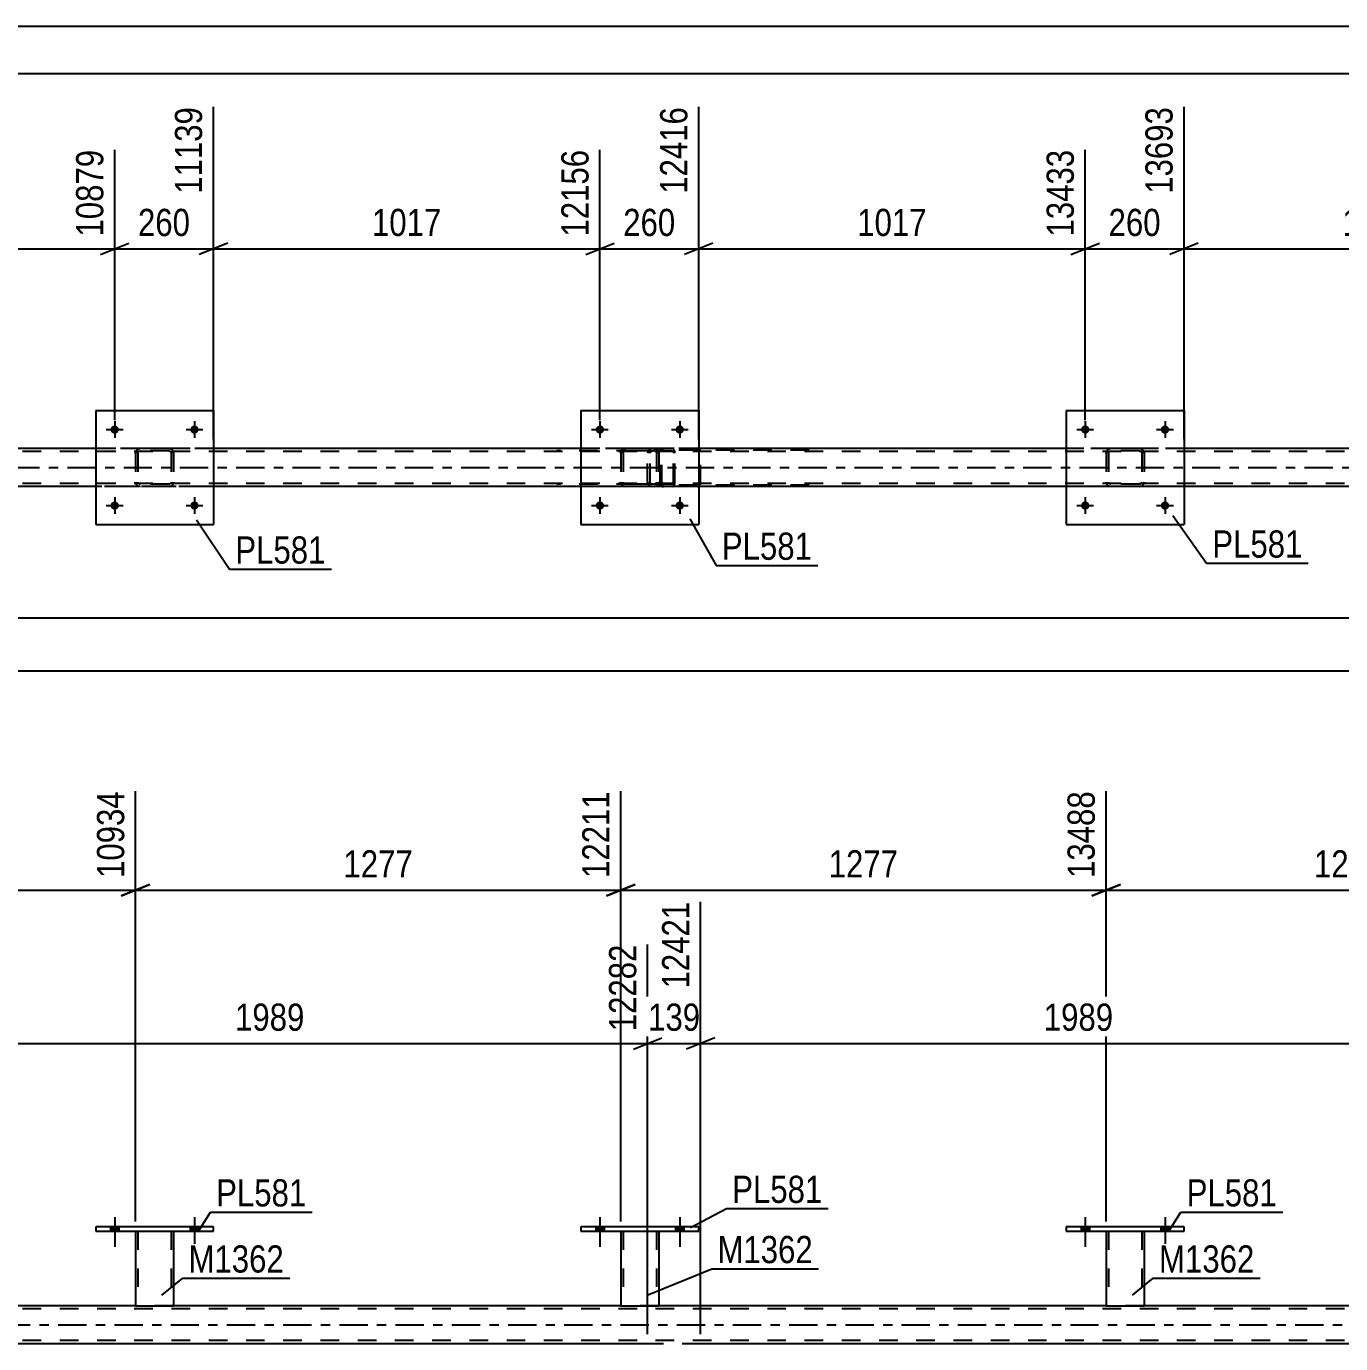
# Model space of a CAD drawing. Header units: millimetres. Extents: x 0 to 841, y 0 to 594.
# Drawn here: x 476.1 to 614.4, y 455.3 to 594 of the extents above; entities that cross this region are included whole.
import ezdxf

# ---------------------------------------------------------------- set-up
doc = ezdxf.new("R2010")
doc.units = ezdxf.units.MM
doc.linetypes.add('DXK_LINE_DOT2', pattern=[3.9198, 1.9599, -1.9599])
doc.linetypes.add('DXK_LINE_DOT3', pattern=[5.9187, 2.979, -0.9799, 0.9799, -0.9799])
doc.styles.add('Arial Narrow', font='ARIALN.TTF', dxfattribs={"height": 0.2})

# ---------------------------------------------------------------- blocks, each defined once
blk = doc.blocks.new('Unknown-814735430-1133')
at = {"color": 5, "linetype": 'Continuous'}
for p, q in [((841, 594), (0, 594)), ((836, 589), (5, 589))]:
    blk.add_line(p, q, dxfattribs=at)
blk = doc.blocks.new('Bolt-814735430-5158 - 5134')
at = {"linetype": 'Continuous'}
for points in [[(587.98, 551.54, -1), (587.1, 551.54, -1)], [(596.38, 551.54, -1), (595.5, 551.54, -1)]]:
    blk.add_hatch(color=1, dxfattribs=at).paths.add_polyline_path(points)
at = {"color": 1, "linetype": 'Continuous'}
for p, q in [((587.54, 552.42), (587.54, 550.66)), ((595.94, 552.42), (595.94, 550.66)), ((586.66, 551.54), (588.42, 551.54)), ((595.06, 551.54), (596.82, 551.54))]:
    blk.add_line(p, q, dxfattribs=at)
blk = doc.blocks.new('Bolt-814735430-5159 - 5134')
at = {"linetype": 'Continuous'}
for points in [[(587.98, 543.54, -1), (587.1, 543.54, -1)], [(596.38, 543.54, -1), (595.5, 543.54, -1)]]:
    blk.add_hatch(color=1, dxfattribs=at).paths.add_polyline_path(points)
at = {"color": 1, "linetype": 'Continuous'}
for p, q in [((587.54, 544.42), (587.54, 542.66)), ((595.94, 544.42), (595.94, 542.66)), ((586.66, 543.54), (588.42, 543.54)), ((595.06, 543.54), (596.82, 543.54))]:
    blk.add_line(p, q, dxfattribs=at)
blk = doc.blocks.new('Bolt-814735430-5160 - 5134')
at = {"linetype": 'Continuous'}
for points in [[(536.9, 551.54, -1), (536.02, 551.54, -1)], [(545.3, 551.54, -1), (544.42, 551.54, -1)]]:
    blk.add_hatch(color=1, dxfattribs=at).paths.add_polyline_path(points)
at = {"color": 1, "linetype": 'Continuous'}
for p, q in [((536.46, 552.42), (536.46, 550.66)), ((544.86, 552.42), (544.86, 550.66)), ((535.58, 551.54), (537.34, 551.54)), ((543.98, 551.54), (545.74, 551.54))]:
    blk.add_line(p, q, dxfattribs=at)
blk = doc.blocks.new('Bolt-814735430-5161 - 5134')
at = {"linetype": 'Continuous'}
for points in [[(536.9, 543.54, -1), (536.02, 543.54, -1)], [(545.3, 543.54, -1), (544.42, 543.54, -1)]]:
    blk.add_hatch(color=1, dxfattribs=at).paths.add_polyline_path(points)
at = {"color": 1, "linetype": 'Continuous'}
for p, q in [((536.46, 544.42), (536.46, 542.66)), ((544.86, 544.42), (544.86, 542.66)), ((535.58, 543.54), (537.34, 543.54)), ((543.98, 543.54), (545.74, 543.54))]:
    blk.add_line(p, q, dxfattribs=at)
blk = doc.blocks.new('Bolt-814735430-5162 - 5134')
at = {"linetype": 'Continuous'}
for points in [[(485.82, 551.54, -1), (484.94, 551.54, -1)], [(494.22, 551.54, -1), (493.34, 551.54, -1)]]:
    blk.add_hatch(color=1, dxfattribs=at).paths.add_polyline_path(points)
at = {"color": 1, "linetype": 'Continuous'}
for p, q in [((485.38, 552.42), (485.38, 550.66)), ((493.78, 552.42), (493.78, 550.66)), ((484.5, 551.54), (486.26, 551.54)), ((492.9, 551.54), (494.66, 551.54))]:
    blk.add_line(p, q, dxfattribs=at)
blk = doc.blocks.new('Bolt-814735430-5163 - 5134')
at = {"linetype": 'Continuous'}
for points in [[(485.82, 543.54, -1), (484.94, 543.54, -1)], [(494.22, 543.54, -1), (493.34, 543.54, -1)]]:
    blk.add_hatch(color=1, dxfattribs=at).paths.add_polyline_path(points)
at = {"color": 1, "linetype": 'Continuous'}
for p, q in [((485.38, 544.42), (485.38, 542.66)), ((493.78, 544.42), (493.78, 542.66)), ((484.5, 543.54), (486.26, 543.54)), ((492.9, 543.54), (494.66, 543.54))]:
    blk.add_line(p, q, dxfattribs=at)
blk = doc.blocks.new('Part-814735430-5235 - 5134')
at = {"color": 2, "linetype": 'Continuous'}
for p, q in [((585.54, 553.54), (585.54, 541.54)), ((585.54, 553.54), (597.94, 553.54)), ((597.94, 553.54), (597.94, 541.54)), ((585.54, 541.54), (597.94, 541.54))]:
    blk.add_line(p, q, dxfattribs=at)
blk = doc.blocks.new('Part-814735430-5236 - 5134')
at = {"color": 7, "linetype": 'DXK_LINE_DOT2'}
for p, q in [((590.03, 549.5), (590.22, 549.54)), ((590.22, 549.54), (590.03, 549.5)), ((590.13, 549.28), (590.22, 549.3)), ((593.26, 549.54), (590.22, 549.54)), ((593.26, 549.3), (590.22, 549.3)), ((593.26, 549.54), (593.44, 549.5)), ((593.44, 549.5), (593.26, 549.54)), ((593.26, 549.3), (593.35, 549.28)), ((589.74, 549.06), (589.77, 549.24)), ((589.77, 549.24), (589.74, 549.06)), ((589.74, 549.06), (589.74, 546.02)), ((589.98, 549.06), (590, 549.15)), ((589.98, 549.06), (589.98, 546.02)), ((590, 549.15), (590.05, 549.23)), ((590.05, 549.23), (590.13, 549.28)), ((593.35, 549.28), (593.43, 549.23)), ((593.43, 549.23), (593.48, 549.15)), ((593.48, 549.15), (593.5, 549.06)), ((593.5, 549.06), (593.5, 546.02)), ((593.7, 549.24), (593.74, 549.06)), ((593.74, 549.06), (593.7, 549.24)), ((593.74, 549.06), (593.74, 546.02)), ((589.77, 545.83), (589.74, 546.02)), ((589.74, 546.02), (589.77, 545.83)), ((590, 545.92), (589.98, 546.02)), ((590.05, 545.85), (590, 545.92)), ((590.22, 545.54), (590.03, 545.57)), ((590.03, 545.57), (590.22, 545.54)), ((590.13, 545.79), (590.05, 545.85)), ((590.22, 545.78), (590.13, 545.79)), ((593.26, 545.78), (590.22, 545.78)), ((593.26, 545.54), (590.22, 545.54)), ((593.35, 545.79), (593.26, 545.78)), ((593.44, 545.57), (593.26, 545.54)), ((593.26, 545.54), (593.44, 545.57)), ((593.43, 545.85), (593.35, 545.79)), ((593.48, 545.92), (593.43, 545.85)), ((593.5, 546.02), (593.48, 545.92)), ((593.74, 546.02), (593.7, 545.83)), ((593.7, 545.83), (593.74, 546.02))]:
    blk.add_line(p, q, dxfattribs=at)
at = {"color": 7, "linetype": 'DXK_LINE_DOT3'}
blk.add_line((591.74, 547.54), (591.74, 547.54), dxfattribs=at)
at = {"color": 7, "linetype": 'DXK_LINE_DOT2'}
for centre, start, end in [((590.22, 549.06), 112.5, 157.5), ((590.22, 549.06), 112.5, 157.5), ((593.26, 549.06), 22.5, 67.5), ((593.26, 549.06), 22.5, 67.5), ((590.22, 546.02), 202.5, 247.5), ((590.22, 546.02), 202.5, 247.5), ((593.26, 546.02), 292.5, 337.5), ((593.26, 546.02), 292.5, 337.5)]:
    blk.add_arc(centre, 0.48, start, end, dxfattribs=at)
blk = doc.blocks.new('Part-814735430-5241 - 5134')
at = {"color": 2, "linetype": 'Continuous'}
for p, q in [((534.46, 553.54), (534.46, 541.54)), ((534.46, 553.54), (546.86, 553.54)), ((546.86, 553.54), (546.86, 541.54)), ((534.46, 541.54), (546.86, 541.54))]:
    blk.add_line(p, q, dxfattribs=at)
blk = doc.blocks.new('Part-814735430-5242 - 5134')
at = {"color": 7, "linetype": 'DXK_LINE_DOT2'}
for p, q in [((538.95, 549.5), (539.14, 549.54)), ((539.14, 549.54), (538.95, 549.5)), ((539.04, 549.28), (539.14, 549.3)), ((542.18, 549.54), (539.14, 549.54)), ((542.18, 549.3), (539.14, 549.3)), ((542.18, 549.54), (542.36, 549.5)), ((542.36, 549.5), (542.18, 549.54)), ((542.18, 549.3), (542.27, 549.28)), ((538.66, 549.06), (538.69, 549.24)), ((538.69, 549.24), (538.66, 549.06)), ((538.66, 549.06), (538.66, 546.02)), ((538.9, 549.06), (538.91, 549.15)), ((538.9, 549.06), (538.9, 546.02)), ((538.91, 549.15), (538.97, 549.23)), ((538.97, 549.23), (539.04, 549.28)), ((542.27, 549.28), (542.35, 549.23)), ((542.35, 549.23), (542.4, 549.15)), ((542.4, 549.15), (542.42, 549.06)), ((542.42, 549.06), (542.42, 546.02)), ((542.62, 549.24), (542.66, 549.06)), ((542.66, 549.06), (542.62, 549.24)), ((542.66, 549.06), (542.66, 546.02)), ((538.69, 545.83), (538.66, 546.02)), ((538.66, 546.02), (538.69, 545.83)), ((538.91, 545.92), (538.9, 546.02)), ((538.97, 545.85), (538.91, 545.92)), ((539.14, 545.54), (538.95, 545.57)), ((538.95, 545.57), (539.14, 545.54)), ((539.04, 545.79), (538.97, 545.85)), ((539.14, 545.78), (539.04, 545.79)), ((542.18, 545.78), (539.14, 545.78)), ((542.18, 545.54), (539.14, 545.54)), ((542.27, 545.79), (542.18, 545.78)), ((542.36, 545.57), (542.18, 545.54)), ((542.18, 545.54), (542.36, 545.57)), ((542.35, 545.85), (542.27, 545.79)), ((542.4, 545.92), (542.35, 545.85)), ((542.42, 546.02), (542.4, 545.92)), ((542.66, 546.02), (542.62, 545.83)), ((542.62, 545.83), (542.66, 546.02))]:
    blk.add_line(p, q, dxfattribs=at)
at = {"color": 7, "linetype": 'DXK_LINE_DOT3'}
blk.add_line((540.66, 547.54), (540.66, 547.54), dxfattribs=at)
at = {"color": 7, "linetype": 'DXK_LINE_DOT2'}
for centre, start, end in [((539.14, 549.06), 112.5, 157.5), ((539.14, 549.06), 112.5, 157.5), ((542.18, 549.06), 22.5, 67.5), ((542.18, 549.06), 22.5, 67.5), ((539.14, 546.02), 202.5, 247.5), ((539.14, 546.02), 202.5, 247.5), ((542.18, 546.02), 292.5, 337.5), ((542.18, 546.02), 292.5, 337.5)]:
    blk.add_arc(centre, 0.48, start, end, dxfattribs=at)
blk = doc.blocks.new('Part-814735430-5247 - 5134')
at = {"color": 2, "linetype": 'Continuous'}
for p, q in [((483.38, 553.54), (483.38, 541.54)), ((483.38, 553.54), (495.78, 553.54)), ((495.78, 553.54), (495.78, 541.54)), ((483.38, 541.54), (495.78, 541.54))]:
    blk.add_line(p, q, dxfattribs=at)
blk = doc.blocks.new('Part-814735430-5248 - 5134')
at = {"color": 7, "linetype": 'DXK_LINE_DOT2'}
for p, q in [((487.87, 549.5), (488.06, 549.54)), ((488.06, 549.54), (487.87, 549.5)), ((487.96, 549.28), (488.06, 549.3)), ((491.1, 549.54), (488.06, 549.54)), ((491.1, 549.3), (488.06, 549.3)), ((491.1, 549.54), (491.28, 549.5)), ((491.28, 549.5), (491.1, 549.54)), ((491.1, 549.3), (491.19, 549.28)), ((487.58, 549.06), (487.61, 549.24)), ((487.61, 549.24), (487.58, 549.06)), ((487.58, 549.06), (487.58, 546.02)), ((487.82, 549.06), (487.83, 549.15)), ((487.82, 549.06), (487.82, 546.02)), ((487.83, 549.15), (487.89, 549.23)), ((487.89, 549.23), (487.96, 549.28)), ((491.19, 549.28), (491.27, 549.23)), ((491.27, 549.23), (491.32, 549.15)), ((491.32, 549.15), (491.34, 549.06)), ((491.34, 549.06), (491.34, 546.02)), ((491.54, 549.24), (491.58, 549.06)), ((491.58, 549.06), (491.54, 549.24)), ((491.58, 549.06), (491.58, 546.02)), ((487.61, 545.83), (487.58, 546.02)), ((487.58, 546.02), (487.61, 545.83)), ((487.83, 545.92), (487.82, 546.02)), ((487.89, 545.85), (487.83, 545.92)), ((488.06, 545.54), (487.87, 545.57)), ((487.87, 545.57), (488.06, 545.54)), ((487.96, 545.79), (487.89, 545.85)), ((488.06, 545.78), (487.96, 545.79)), ((491.1, 545.78), (488.06, 545.78)), ((491.1, 545.54), (488.06, 545.54)), ((491.19, 545.79), (491.1, 545.78)), ((491.28, 545.57), (491.1, 545.54)), ((491.1, 545.54), (491.28, 545.57)), ((491.27, 545.85), (491.19, 545.79)), ((491.32, 545.92), (491.27, 545.85)), ((491.34, 546.02), (491.32, 545.92)), ((491.58, 546.02), (491.54, 545.83)), ((491.54, 545.83), (491.58, 546.02))]:
    blk.add_line(p, q, dxfattribs=at)
at = {"color": 7, "linetype": 'DXK_LINE_DOT3'}
blk.add_line((489.58, 547.54), (489.58, 547.54), dxfattribs=at)
at = {"color": 7, "linetype": 'DXK_LINE_DOT2'}
for centre, start, end in [((488.06, 549.06), 112.5, 157.5), ((488.06, 549.06), 112.5, 157.5), ((491.1, 549.06), 22.5, 67.5), ((491.1, 549.06), 22.5, 67.5), ((488.06, 546.02), 202.5, 247.5), ((488.06, 546.02), 202.5, 247.5), ((491.1, 546.02), 292.5, 337.5), ((491.1, 546.02), 292.5, 337.5)]:
    blk.add_arc(centre, 0.48, start, end, dxfattribs=at)
blk = doc.blocks.new('Part-814735430-5273 - 5134')
at = {"color": 7, "linetype": 'DXK_LINE_DOT2'}
for p, q in [((544.08, 549.54), (531.92, 549.54)), ((544.08, 549.3), (531.92, 549.3)), ((541.99, 549.54), (541.8, 549.5)), ((541.89, 549.28), (541.99, 549.3)), ((542.8, 549.3), (542.8, 549.54)), ((544.18, 549.5), (544.08, 549.54)), ((544.08, 549.3), (544.13, 549.28)), ((544.27, 549.4), (544.18, 549.5)), ((544.33, 549.24), (544.27, 549.4)), ((541.52, 549.24), (541.48, 549.06)), ((541.48, 546.02), (541.48, 549.06)), ((541.74, 549.06), (541.76, 549.15)), ((541.74, 546.02), (541.74, 549.06)), ((541.76, 549.15), (541.81, 549.23)), ((541.81, 549.23), (541.89, 549.28)), ((544.13, 549.28), (544.17, 549.23)), ((544.17, 549.23), (544.2, 549.15)), ((544.2, 549.15), (544.21, 549.06)), ((544.21, 546.02), (544.21, 549.06)), ((544.35, 549.06), (544.33, 549.24)), ((544.35, 546.02), (544.35, 549.06)), ((544.08, 545.78), (531.92, 545.78)), ((544.08, 545.54), (531.92, 545.54)), ((541.48, 546.02), (541.52, 545.83)), ((541.76, 545.92), (541.74, 546.02)), ((541.81, 545.85), (541.76, 545.92)), ((541.8, 545.57), (541.99, 545.54)), ((541.89, 545.79), (541.81, 545.85)), ((541.99, 545.78), (541.89, 545.79)), ((542.8, 545.54), (542.8, 545.78)), ((544.13, 545.79), (544.08, 545.78)), ((544.08, 545.54), (544.18, 545.57)), ((544.17, 545.85), (544.13, 545.79)), ((544.2, 545.92), (544.17, 545.85)), ((544.18, 545.57), (544.27, 545.68)), ((544.21, 546.02), (544.2, 545.92)), ((544.27, 545.68), (544.33, 545.83)), ((544.33, 545.83), (544.35, 546.02))]:
    blk.add_line(p, q, dxfattribs=at)
for centre, start, end in [((541.97, 549.04), 111.1941, 156.1506), ((541.97, 546.03), 203.8494, 248.8059)]:
    blk.add_arc(centre, 0.492, start, end, dxfattribs=at)
blk = doc.blocks.new('Part-814735430-5302 - 5134')
at = {"color": 7, "linetype": 'DXK_LINE_DOT2'}
for p, q in [((542.83, 549.34), (542.8, 549.22)), ((542.99, 549.28), (543.02, 549.33)), ((543.14, 549.54), (543.01, 549.51)), ((543.02, 549.33), (543.08, 549.36)), ((543.08, 549.36), (543.14, 549.38)), ((558.47, 549.54), (543.14, 549.54)), ((558.47, 549.38), (543.14, 549.38)), ((546.85, 549.51), (546.72, 549.54)), ((546.72, 549.38), (546.78, 549.36)), ((546.78, 549.36), (546.84, 549.33)), ((546.84, 549.33), (546.88, 549.28)), ((547.06, 549.22), (547.03, 549.34)), ((542.8, 545.86), (542.8, 549.22)), ((542.97, 549.22), (542.99, 549.28)), ((542.97, 545.86), (542.97, 549.22)), ((546.88, 549.28), (546.89, 549.22)), ((546.89, 545.86), (546.89, 549.22)), ((547.06, 545.86), (547.06, 549.22)), ((542.8, 545.86), (542.83, 545.73)), ((542.99, 545.79), (542.97, 545.86)), ((543.02, 545.74), (542.99, 545.79)), ((543.01, 545.56), (543.14, 545.54)), ((543.08, 545.71), (543.02, 545.74)), ((543.14, 545.7), (543.08, 545.71)), ((558.47, 545.7), (543.14, 545.7)), ((558.47, 545.54), (543.14, 545.54)), ((546.78, 545.71), (546.72, 545.7)), ((546.72, 545.54), (546.85, 545.56)), ((546.84, 545.74), (546.78, 545.71)), ((546.88, 545.79), (546.84, 545.74)), ((546.89, 545.86), (546.88, 545.79)), ((547.03, 545.73), (547.06, 545.86))]:
    blk.add_line(p, q, dxfattribs=at)
for centre, start, end in [((543.13, 549.2), 110.7583, 155.68), ((546.73, 549.2), 24.32, 69.2417), ((543.13, 545.87), 204.32, 249.2417)]:
    blk.add_arc(centre, 0.331, start, end, dxfattribs=at)
blk = doc.blocks.new('Part-814735430-5334 - 5134')
at = {"color": 7, "linetype": 'DXK_LINE_DOT2'}
for p, q in [((771.63, 549.54), (125.81, 549.54)), ((495.78, 549.54), (483.38, 549.54)), ((546.86, 549.54), (534.46, 549.54)), ((597.94, 549.54), (585.54, 549.54)), ((771.63, 549.22), (107.53, 549.22)), ((771.63, 545.86), (107.53, 545.86)), ((768.48, 545.54), (107.53, 545.54)), ((495.78, 545.54), (483.38, 545.54)), ((546.86, 545.54), (534.46, 545.54)), ((597.94, 545.54), (585.54, 545.54))]:
    blk.add_line(p, q, dxfattribs=at)
at = {"color": 2, "linetype": 'Continuous'}
for p, q in [((483.38, 549.54), (444.7, 549.54)), ((534.46, 549.54), (495.78, 549.54)), ((585.54, 549.54), (546.86, 549.54)), ((636.62, 549.54), (597.94, 549.54)), ((483.38, 545.54), (444.7, 545.54)), ((534.46, 545.54), (495.78, 545.54)), ((585.54, 545.54), (546.86, 545.54)), ((636.62, 545.54), (597.94, 545.54))]:
    blk.add_line(p, q, dxfattribs=at)
at = {"color": 7, "linetype": 'DXK_LINE_DOT3'}
blk.add_line((107.53, 547.54), (771.63, 547.54), dxfattribs=at)
blk = doc.blocks.new('Bolt-814735430-3323 - 3299')
at = {"linetype": 'Continuous'}
for points in [[(587.1, 467.13), (587.98, 467.13), (587.98, 467.61), (587.1, 467.61)], [(595.5, 467.13), (596.38, 467.13), (596.38, 467.61), (595.5, 467.61)]]:
    blk.add_hatch(color=1, dxfattribs=at).paths.add_polyline_path(points)
at = {"color": 1, "linetype": 'Continuous'}
for p, q in [((587.1, 467.61), (587.1, 467.13)), ((587.54, 468.61), (587.54, 465.49)), ((587.98, 467.61), (587.98, 467.13)), ((595.5, 467.61), (595.5, 467.13)), ((595.94, 468.61), (595.94, 465.49)), ((596.38, 467.61), (596.38, 467.13))]:
    blk.add_line(p, q, dxfattribs=at)
blk = doc.blocks.new('Bolt-814735430-3324 - 3299')
at = {"linetype": 'Continuous'}
for points in [[(587.1, 467.13), (587.98, 467.13), (587.98, 467.61), (587.1, 467.61)], [(595.5, 467.13), (596.38, 467.13), (596.38, 467.61), (595.5, 467.61)]]:
    blk.add_hatch(color=1, dxfattribs=at).paths.add_polyline_path(points)
at = {"color": 1, "linetype": 'Continuous'}
for p, q in [((587.1, 467.61), (587.1, 467.13)), ((587.54, 468.61), (587.54, 465.49)), ((587.98, 467.61), (587.98, 467.13)), ((595.5, 467.61), (595.5, 467.13)), ((595.94, 468.61), (595.94, 465.49)), ((596.38, 467.61), (596.38, 467.13))]:
    blk.add_line(p, q, dxfattribs=at)
blk = doc.blocks.new('Bolt-814735430-3325 - 3299')
at = {"linetype": 'Continuous'}
for points in [[(536.02, 467.13), (536.9, 467.13), (536.9, 467.61), (536.02, 467.61)], [(544.42, 467.13), (545.3, 467.13), (545.3, 467.61), (544.42, 467.61)]]:
    blk.add_hatch(color=1, dxfattribs=at).paths.add_polyline_path(points)
at = {"color": 1, "linetype": 'Continuous'}
for p, q in [((536.02, 467.61), (536.02, 467.13)), ((536.46, 468.61), (536.46, 465.49)), ((536.9, 467.61), (536.9, 467.13)), ((544.42, 467.61), (544.42, 467.13)), ((544.86, 468.61), (544.86, 465.49)), ((545.3, 467.61), (545.3, 467.13))]:
    blk.add_line(p, q, dxfattribs=at)
blk = doc.blocks.new('Bolt-814735430-3326 - 3299')
at = {"linetype": 'Continuous'}
for points in [[(536.02, 467.13), (536.9, 467.13), (536.9, 467.61), (536.02, 467.61)], [(544.42, 467.13), (545.3, 467.13), (545.3, 467.61), (544.42, 467.61)]]:
    blk.add_hatch(color=1, dxfattribs=at).paths.add_polyline_path(points)
at = {"color": 1, "linetype": 'Continuous'}
for p, q in [((536.02, 467.61), (536.02, 467.13)), ((536.46, 468.61), (536.46, 465.49)), ((536.9, 467.61), (536.9, 467.13)), ((544.42, 467.61), (544.42, 467.13)), ((544.86, 468.61), (544.86, 465.49)), ((545.3, 467.61), (545.3, 467.13))]:
    blk.add_line(p, q, dxfattribs=at)
blk = doc.blocks.new('Bolt-814735430-3327 - 3299')
at = {"linetype": 'Continuous'}
for points in [[(484.94, 467.13), (485.82, 467.13), (485.82, 467.61), (484.94, 467.61)], [(493.34, 467.13), (494.22, 467.13), (494.22, 467.61), (493.34, 467.61)]]:
    blk.add_hatch(color=1, dxfattribs=at).paths.add_polyline_path(points)
at = {"color": 1, "linetype": 'Continuous'}
for p, q in [((484.94, 467.61), (484.94, 467.13)), ((485.38, 468.61), (485.38, 465.49)), ((485.82, 467.61), (485.82, 467.13)), ((493.34, 467.61), (493.34, 467.13)), ((493.78, 468.61), (493.78, 465.49)), ((494.22, 467.61), (494.22, 467.13))]:
    blk.add_line(p, q, dxfattribs=at)
blk = doc.blocks.new('Bolt-814735430-3328 - 3299')
at = {"linetype": 'Continuous'}
for points in [[(484.94, 467.13), (485.82, 467.13), (485.82, 467.61), (484.94, 467.61)], [(493.34, 467.13), (494.22, 467.13), (494.22, 467.61), (493.34, 467.61)]]:
    blk.add_hatch(color=1, dxfattribs=at).paths.add_polyline_path(points)
at = {"color": 1, "linetype": 'Continuous'}
for p, q in [((484.94, 467.61), (484.94, 467.13)), ((485.38, 468.61), (485.38, 465.49)), ((485.82, 467.61), (485.82, 467.13)), ((493.34, 467.61), (493.34, 467.13)), ((493.78, 468.61), (493.78, 465.49)), ((494.22, 467.61), (494.22, 467.13))]:
    blk.add_line(p, q, dxfattribs=at)
blk = doc.blocks.new('Part-814735430-3478 - 3299')
at = {"color": 2, "linetype": 'Continuous'}
for p, q in [((585.54, 467.61), (585.54, 467.13)), ((597.94, 467.61), (585.54, 467.61)), ((597.94, 467.13), (597.94, 467.61)), ((585.54, 467.13), (597.94, 467.13))]:
    blk.add_line(p, q, dxfattribs=at)
blk = doc.blocks.new('Part-814735430-3483 - 3299')
at = {"color": 7, "linetype": 'DXK_LINE_DOT2'}
for p, q in [((589.74, 467.14), (593.74, 467.14)), ((589.74, 467.13), (589.74, 467.14)), ((589.74, 467.14), (589.74, 467.13)), ((589.98, 467.14), (589.98, 459.29)), ((593.5, 467.14), (593.5, 459.29)), ((593.74, 467.14), (593.74, 467.13)), ((593.74, 467.13), (593.74, 467.14)), ((593.44, 459.29), (593.48, 459.29)), ((593.44, 459.29), (593.48, 459.29)), ((593.48, 459.29), (593.5, 459.29)), ((593.48, 459.29), (593.5, 459.29))]:
    blk.add_line(p, q, dxfattribs=at)
at = {"color": 2, "linetype": 'Continuous'}
for p, q in [((589.74, 467.13), (589.74, 459.29)), ((593.74, 467.13), (593.74, 459.29)), ((589.74, 459.29), (593.74, 459.29))]:
    blk.add_line(p, q, dxfattribs=at)
blk = doc.blocks.new('Part-814735430-3633 - 3299')
at = {"color": 2, "linetype": 'Continuous'}
for p, q in [((487.58, 459.29), (440.5, 459.29)), ((538.66, 459.29), (491.58, 459.29)), ((589.74, 459.29), (542.66, 459.29)), ((640.82, 459.29), (593.74, 459.29)), ((541.48, 455.29), (461.93, 455.29)), ((626.62, 455.29), (547.06, 455.29))]:
    blk.add_line(p, q, dxfattribs=at)
at = {"color": 7, "linetype": 'DXK_LINE_DOT2'}
for p, q in [((491.58, 459.29), (487.58, 459.29)), ((542.66, 459.29), (538.66, 459.29)), ((593.74, 459.29), (589.74, 459.29)), ((771.63, 458.97), (65.13, 458.97)), ((771.63, 455.61), (65.13, 455.61)), ((547.06, 455.29), (541.48, 455.29))]:
    blk.add_line(p, q, dxfattribs=at)
at = {"color": 7, "linetype": 'DXK_LINE_DOT3'}
blk.add_line((65.13, 457.29), (771.63, 457.29), dxfattribs=at)
blk = doc.blocks.new('Part-814735430-3488 - 3299')
at = {"color": 2, "linetype": 'Continuous'}
for p, q in [((534.46, 467.61), (534.46, 467.13)), ((546.86, 467.61), (534.46, 467.61)), ((546.86, 467.13), (546.86, 467.61)), ((534.46, 467.13), (546.86, 467.13))]:
    blk.add_line(p, q, dxfattribs=at)
blk = doc.blocks.new('Part-814735430-3493 - 3299')
at = {"color": 7, "linetype": 'DXK_LINE_DOT2'}
for p, q in [((538.66, 467.14), (542.66, 467.14)), ((538.66, 467.13), (538.66, 467.14)), ((538.66, 467.14), (538.66, 467.13)), ((538.9, 467.14), (538.9, 459.29)), ((542.42, 467.14), (542.42, 459.29)), ((542.66, 467.14), (542.66, 467.13)), ((542.66, 467.13), (542.66, 467.14)), ((542.36, 459.29), (542.4, 459.29)), ((542.36, 459.29), (542.4, 459.29)), ((542.4, 459.29), (542.42, 459.29)), ((542.4, 459.29), (542.42, 459.29))]:
    blk.add_line(p, q, dxfattribs=at)
at = {"color": 2, "linetype": 'Continuous'}
for p, q in [((538.66, 467.13), (538.66, 459.29)), ((542.66, 467.13), (542.66, 459.29)), ((538.66, 459.29), (542.66, 459.29))]:
    blk.add_line(p, q, dxfattribs=at)
blk = doc.blocks.new('Part-814735430-3498 - 3299')
at = {"color": 2, "linetype": 'Continuous'}
for p, q in [((483.38, 467.61), (483.38, 467.13)), ((495.78, 467.61), (483.38, 467.61)), ((495.78, 467.13), (495.78, 467.61)), ((483.38, 467.13), (495.78, 467.13))]:
    blk.add_line(p, q, dxfattribs=at)
blk = doc.blocks.new('Part-814735430-3503 - 3299')
at = {"color": 7, "linetype": 'DXK_LINE_DOT2'}
for p, q in [((487.58, 467.14), (491.58, 467.14)), ((487.58, 467.13), (487.58, 467.14)), ((487.58, 467.14), (487.58, 467.13)), ((487.82, 467.14), (487.82, 459.29)), ((491.34, 467.14), (491.34, 459.29)), ((491.58, 467.14), (491.58, 467.13)), ((491.58, 467.13), (491.58, 467.14)), ((491.28, 459.29), (491.32, 459.29)), ((491.28, 459.29), (491.32, 459.29)), ((491.32, 459.29), (491.34, 459.29)), ((491.32, 459.29), (491.34, 459.29))]:
    blk.add_line(p, q, dxfattribs=at)
at = {"color": 2, "linetype": 'Continuous'}
for p, q in [((487.58, 467.13), (487.58, 459.29)), ((491.58, 467.13), (491.58, 459.29)), ((487.58, 459.29), (491.58, 459.29))]:
    blk.add_line(p, q, dxfattribs=at)
blk = doc.blocks.new('StraightDimension-814735430-9547 - 5134')
at = {"color": 7, "linetype": 'Continuous'}
for p, q in [((597.94, 550.54), (597.94, 585.51)), ((638.62, 552.54), (638.62, 581.01)), ((599.44, 571.17), (596.44, 569.97)), ((597.94, 570.57), (638.62, 570.57)), ((637.12, 569.97), (640.12, 571.17))]:
    blk.add_line(p, q, dxfattribs=at)
at = {"color": 0}
blk.add_wipeout([(622.53, 571.32), (622.53, 575.52), (614.02, 575.52), (614.02, 571.32)], dxfattribs=at)
at = {"color": 3, "style": 'Arial Narrow'}
blk.add_text('1017', height=2.863, dxfattribs=at).set_placement((614.62, 571.92))
at = {"color": 0, "linetype": 'Continuous'}
blk.add_wipeout([(638.02, 581.61), (633.82, 581.61), (633.82, 571.27), (638.02, 571.27)], dxfattribs=at)
at = {"color": 3, "linetype": 'Continuous', "style": 'Arial Narrow'}
blk.add_text('14710', height=2.863, rotation=90.0002, dxfattribs=at).set_placement((637.42, 571.87))
blk = doc.blocks.new('StraightDimension-814735430-9549 - 5134')
at = {"color": 7, "linetype": 'Continuous'}
for p, q in [((546.86, 550.54), (546.86, 585.51)), ((587.54, 552.54), (587.54, 581.01)), ((548.36, 571.17), (545.36, 569.97)), ((546.86, 570.57), (587.54, 570.57)), ((586.04, 569.97), (589.04, 571.17))]:
    blk.add_line(p, q, dxfattribs=at)
at = {"color": 0}
blk.add_wipeout([(571.45, 571.32), (571.45, 575.52), (562.94, 575.52), (562.94, 571.32)], dxfattribs=at)
at = {"color": 3, "style": 'Arial Narrow'}
blk.add_text('1017', height=2.863, dxfattribs=at).set_placement((563.54, 571.92))
at = {"color": 0, "linetype": 'Continuous'}
blk.add_wipeout([(586.94, 581.61), (582.74, 581.61), (582.74, 571.27), (586.94, 571.27)], dxfattribs=at)
at = {"color": 3, "linetype": 'Continuous', "style": 'Arial Narrow'}
blk.add_text('13433', height=2.863, rotation=90.0002, dxfattribs=at).set_placement((586.34, 571.87))
blk = doc.blocks.new('StraightDimension-814735430-8893 - 5134')
at = {"color": 7, "linetype": 'Continuous'}
blk.add_line((65.61, 531.72), (771.63, 531.72), dxfattribs=at)
blk = doc.blocks.new('StraightDimension-814735430-9548 - 5134')
at = {"color": 7, "linetype": 'Continuous'}
for p, q in [((597.94, 550.54), (597.94, 585.51)), ((587.54, 552.54), (587.54, 581.01)), ((586.04, 569.97), (589.04, 571.17)), ((587.54, 570.57), (597.94, 570.57)), ((599.44, 571.17), (596.44, 569.97))]:
    blk.add_line(p, q, dxfattribs=at)
at = {"color": 0}
blk.add_wipeout([(596.08, 571.32), (596.08, 575.52), (589.4, 575.52), (589.4, 571.32)], dxfattribs=at)
at = {"color": 3, "style": 'Arial Narrow'}
blk.add_text('260', height=2.863, dxfattribs=at).set_placement((590, 571.92))
at = {"color": 0, "linetype": 'Continuous'}
blk.add_wipeout([(597.34, 586.11), (593.14, 586.11), (593.14, 575.77), (597.34, 575.77)], dxfattribs=at)
at = {"color": 3, "linetype": 'Continuous', "style": 'Arial Narrow'}
blk.add_text('13693', height=2.863, rotation=90.0002, dxfattribs=at).set_placement((596.74, 576.37))
blk = doc.blocks.new('StraightDimension-814735430-9550 - 5134')
at = {"color": 7, "linetype": 'Continuous'}
for p, q in [((546.86, 550.54), (546.86, 585.51)), ((536.46, 552.54), (536.46, 581.01)), ((534.96, 569.97), (537.96, 571.17)), ((536.46, 570.57), (546.86, 570.57)), ((548.36, 571.17), (545.36, 569.97))]:
    blk.add_line(p, q, dxfattribs=at)
at = {"color": 0}
blk.add_wipeout([(545, 571.32), (545, 575.52), (538.31, 575.52), (538.31, 571.32)], dxfattribs=at)
at = {"color": 3, "style": 'Arial Narrow'}
blk.add_text('260', height=2.863, dxfattribs=at).set_placement((538.91, 571.92))
at = {"color": 0, "linetype": 'Continuous'}
blk.add_wipeout([(546.26, 586.11), (542.06, 586.11), (542.06, 575.77), (546.26, 575.77)], dxfattribs=at)
at = {"color": 3, "linetype": 'Continuous', "style": 'Arial Narrow'}
blk.add_text('12416', height=2.863, rotation=90.0002, dxfattribs=at).set_placement((545.66, 576.37))
blk = doc.blocks.new('StraightDimension-814735430-9551 - 5134')
at = {"color": 7, "linetype": 'Continuous'}
for p, q in [((495.78, 550.54), (495.78, 585.51)), ((536.46, 552.54), (536.46, 581.01)), ((497.28, 571.17), (494.28, 569.97)), ((495.78, 570.57), (536.46, 570.57)), ((534.96, 569.97), (537.96, 571.17))]:
    blk.add_line(p, q, dxfattribs=at)
at = {"color": 0}
blk.add_wipeout([(520.37, 571.32), (520.37, 575.52), (511.86, 575.52), (511.86, 571.32)], dxfattribs=at)
at = {"color": 3, "style": 'Arial Narrow'}
blk.add_text('1017', height=2.863, dxfattribs=at).set_placement((512.46, 571.92))
at = {"color": 0, "linetype": 'Continuous'}
blk.add_wipeout([(535.86, 581.61), (531.66, 581.61), (531.66, 571.27), (535.86, 571.27)], dxfattribs=at)
at = {"color": 3, "linetype": 'Continuous', "style": 'Arial Narrow'}
blk.add_text('12156', height=2.863, rotation=90.0002, dxfattribs=at).set_placement((535.26, 571.87))
blk = doc.blocks.new('StraightDimension-814735430-9552 - 5134')
at = {"color": 7, "linetype": 'Continuous'}
for p, q in [((495.78, 550.54), (495.78, 585.51)), ((485.38, 552.54), (485.38, 581.01)), ((483.88, 569.97), (486.88, 571.17)), ((485.38, 570.57), (495.78, 570.57)), ((497.28, 571.17), (494.28, 569.97))]:
    blk.add_line(p, q, dxfattribs=at)
at = {"color": 0}
blk.add_wipeout([(493.92, 571.32), (493.92, 575.52), (487.23, 575.52), (487.23, 571.32)], dxfattribs=at)
at = {"color": 3, "style": 'Arial Narrow'}
blk.add_text('260', height=2.863, dxfattribs=at).set_placement((487.83, 571.92))
at = {"color": 0, "linetype": 'Continuous'}
blk.add_wipeout([(495.18, 586.11), (490.98, 586.11), (490.98, 575.77), (495.18, 575.77)], dxfattribs=at)
at = {"color": 3, "linetype": 'Continuous', "style": 'Arial Narrow'}
blk.add_text('11139', height=2.863, rotation=90.0002, dxfattribs=at).set_placement((494.58, 576.37))
blk = doc.blocks.new('StraightDimension-814735430-9553 - 5134')
at = {"color": 7, "linetype": 'Continuous'}
for p, q in [((444.7, 550.54), (444.7, 583.68)), ((485.38, 552.54), (485.38, 581.01)), ((446.2, 571.17), (443.2, 569.97)), ((444.7, 570.57), (485.38, 570.57)), ((483.88, 569.97), (486.88, 571.17))]:
    blk.add_line(p, q, dxfattribs=at)
at = {"color": 0}
blk.add_wipeout([(469.29, 571.32), (469.29, 575.52), (460.78, 575.52), (460.78, 571.32)], dxfattribs=at)
at = {"color": 3, "style": 'Arial Narrow'}
blk.add_text('1017', height=2.863, dxfattribs=at).set_placement((461.38, 571.92))
at = {"color": 0, "linetype": 'Continuous'}
blk.add_wipeout([(484.78, 581.61), (480.58, 581.61), (480.58, 571.27), (484.78, 571.27)], dxfattribs=at)
at = {"color": 3, "linetype": 'Continuous', "style": 'Arial Narrow'}
blk.add_text('10879', height=2.863, rotation=90.0002, dxfattribs=at).set_placement((484.18, 571.87))
blk = doc.blocks.new('StraightDimension-814735430-12054 - 5134')
at = {"color": 7, "linetype": 'Continuous'}
blk.add_line((64.97, 526.13), (772.27, 526.13), dxfattribs=at)
blk = doc.blocks.new('StraightDimension-814735430-4415 - 3299')
at = {"color": 7, "linetype": 'Continuous'}
for p, q in [((461.93, 456.29), (461.93, 501.83)), ((541.48, 456.29), (541.48, 497.33)), ((463.43, 487.49), (460.43, 486.29)), ((461.93, 486.89), (541.48, 486.89)), ((539.98, 486.29), (542.98, 487.49))]:
    blk.add_line(p, q, dxfattribs=at)
at = {"color": 0}
blk.add_wipeout([(505.96, 487.64), (505.96, 491.84), (497.45, 491.84), (497.45, 487.64)], dxfattribs=at)
at = {"color": 3, "style": 'Arial Narrow'}
blk.add_text('1989', height=2.863, dxfattribs=at).set_placement((498.05, 488.24))
at = {"color": 0, "linetype": 'Continuous'}
blk.add_wipeout([(540.88, 497.93), (536.68, 497.93), (536.68, 487.59), (540.88, 487.59)], dxfattribs=at)
at = {"color": 3, "linetype": 'Continuous', "style": 'Arial Narrow'}
blk.add_text('12282', height=2.863, rotation=90.0002, dxfattribs=at).set_placement((540.28, 488.19))
blk = doc.blocks.new('StraightDimension-814735430-7961 - 3299')
at = {"color": 7, "linetype": 'Continuous'}
for p, q in [((589.74, 468.14), (589.74, 513.47)), ((640.82, 468.14), (640.82, 513.47)), ((591.24, 503.63), (588.24, 502.43)), ((639.32, 502.43), (642.32, 503.63)), ((589.74, 503.03), (640.82, 503.03))]:
    blk.add_line(p, q, dxfattribs=at)
at = {"color": 0}
blk.add_wipeout([(619.53, 503.78), (619.53, 507.98), (611.02, 507.98), (611.02, 503.78)], dxfattribs=at)
at = {"color": 3, "style": 'Arial Narrow'}
blk.add_text('1277', height=2.863, dxfattribs=at).set_placement((611.62, 504.38))
at = {"color": 0, "linetype": 'Continuous'}
blk.add_wipeout([(640.22, 514.07), (636.02, 514.07), (636.02, 503.73), (640.22, 503.73)], dxfattribs=at)
at = {"color": 3, "linetype": 'Continuous', "style": 'Arial Narrow'}
blk.add_text('14765', height=2.863, rotation=90.0002, dxfattribs=at).set_placement((639.62, 504.33))
blk = doc.blocks.new('StraightDimension-814735430-7962 - 3299')
at = {"color": 7, "linetype": 'Continuous'}
for p, q in [((538.66, 468.14), (538.66, 513.47)), ((589.74, 468.14), (589.74, 513.47)), ((540.16, 503.63), (537.16, 502.43)), ((588.24, 502.43), (591.24, 503.63)), ((538.66, 503.03), (589.74, 503.03))]:
    blk.add_line(p, q, dxfattribs=at)
at = {"color": 0}
blk.add_wipeout([(568.45, 503.78), (568.45, 507.98), (559.94, 507.98), (559.94, 503.78)], dxfattribs=at)
at = {"color": 3, "style": 'Arial Narrow'}
blk.add_text('1277', height=2.863, dxfattribs=at).set_placement((560.54, 504.38))
at = {"color": 0, "linetype": 'Continuous'}
blk.add_wipeout([(589.14, 514.07), (584.94, 514.07), (584.94, 503.73), (589.14, 503.73)], dxfattribs=at)
at = {"color": 3, "linetype": 'Continuous', "style": 'Arial Narrow'}
blk.add_text('13488', height=2.863, rotation=90.0002, dxfattribs=at).set_placement((588.54, 504.33))
blk = doc.blocks.new('StraightDimension-814735430-4439 - 3299')
at = {"color": 7, "linetype": 'Continuous'}
for p, q in [((547.06, 456.29), (547.06, 501.83)), ((541.48, 456.29), (541.48, 497.33)), ((539.98, 486.29), (542.98, 487.49)), ((541.48, 486.89), (547.06, 486.89)), ((548.56, 487.49), (545.56, 486.29))]:
    blk.add_line(p, q, dxfattribs=at)
at = {"color": 0}
blk.add_wipeout([(547.61, 487.64), (547.61, 491.84), (540.93, 491.84), (540.93, 487.64)], dxfattribs=at)
at = {"color": 3, "style": 'Arial Narrow'}
blk.add_text('139', height=2.863, dxfattribs=at).set_placement((541.53, 488.24))
at = {"color": 0, "linetype": 'Continuous'}
blk.add_wipeout([(546.46, 502.43), (542.26, 502.43), (542.26, 492.09), (546.46, 492.09)], dxfattribs=at)
at = {"color": 3, "linetype": 'Continuous', "style": 'Arial Narrow'}
blk.add_text('12421', height=2.863, rotation=90.0002, dxfattribs=at).set_placement((545.86, 492.69))
blk = doc.blocks.new('StraightDimension-814735430-4463 - 3299')
at = {"color": 7, "linetype": 'Continuous'}
for p, q in [((547.06, 456.29), (547.06, 501.83)), ((626.62, 456.29), (626.62, 497.33)), ((548.56, 487.49), (545.56, 486.29)), ((547.06, 486.89), (626.62, 486.89)), ((625.12, 486.29), (628.12, 487.49))]:
    blk.add_line(p, q, dxfattribs=at)
at = {"color": 0}
blk.add_wipeout([(591.1, 487.64), (591.1, 491.84), (582.58, 491.84), (582.58, 487.64)], dxfattribs=at)
at = {"color": 3, "style": 'Arial Narrow'}
blk.add_text('1989', height=2.863, dxfattribs=at).set_placement((583.18, 488.24))
at = {"color": 0, "linetype": 'Continuous'}
blk.add_wipeout([(626.02, 497.93), (621.82, 497.93), (621.82, 487.59), (626.02, 487.59)], dxfattribs=at)
at = {"color": 3, "linetype": 'Continuous', "style": 'Arial Narrow'}
blk.add_text('14410', height=2.863, rotation=90.0002, dxfattribs=at).set_placement((625.42, 488.19))
blk = doc.blocks.new('StraightDimension-814735430-7963 - 3299')
at = {"color": 7, "linetype": 'Continuous'}
for p, q in [((487.58, 468.14), (487.58, 513.47)), ((538.66, 468.14), (538.66, 513.47)), ((489.08, 503.63), (486.08, 502.43)), ((537.16, 502.43), (540.16, 503.63)), ((487.58, 503.03), (538.66, 503.03))]:
    blk.add_line(p, q, dxfattribs=at)
at = {"color": 0}
blk.add_wipeout([(517.37, 503.78), (517.37, 507.98), (508.86, 507.98), (508.86, 503.78)], dxfattribs=at)
at = {"color": 3, "style": 'Arial Narrow'}
blk.add_text('1277', height=2.863, dxfattribs=at).set_placement((509.46, 504.38))
at = {"color": 0, "linetype": 'Continuous'}
blk.add_wipeout([(538.06, 514.07), (533.86, 514.07), (533.86, 503.73), (538.06, 503.73)], dxfattribs=at)
at = {"color": 3, "linetype": 'Continuous', "style": 'Arial Narrow'}
blk.add_text('12211', height=2.863, rotation=90.0002, dxfattribs=at).set_placement((537.46, 504.33))
blk = doc.blocks.new('StraightDimension-814735430-7964 - 3299')
at = {"color": 7, "linetype": 'Continuous'}
for p, q in [((487.58, 468.14), (487.58, 513.47)), ((436.5, 468.14), (436.5, 511.64)), ((438, 503.63), (435, 502.43)), ((486.08, 502.43), (489.08, 503.63)), ((436.5, 503.03), (487.58, 503.03))]:
    blk.add_line(p, q, dxfattribs=at)
at = {"color": 0}
blk.add_wipeout([(466.29, 503.78), (466.29, 507.98), (457.78, 507.98), (457.78, 503.78)], dxfattribs=at)
at = {"color": 3, "style": 'Arial Narrow'}
blk.add_text('1277', height=2.863, dxfattribs=at).set_placement((458.38, 504.38))
at = {"color": 0, "linetype": 'Continuous'}
blk.add_wipeout([(486.98, 514.07), (482.78, 514.07), (482.78, 503.73), (486.98, 503.73)], dxfattribs=at)
at = {"color": 3, "linetype": 'Continuous', "style": 'Arial Narrow'}
blk.add_text('10934', height=2.863, rotation=90.0002, dxfattribs=at).set_placement((486.38, 504.33))
blk = doc.blocks.new('Mark-814735430-5231 - 5134')
at = {"color": 0}
blk.add_wipeout([(610.42, 538.06), (610.42, 541.06), (600.92, 541.06), (600.92, 538.06)], dxfattribs=at)
blk.add_wipeout([(610.42, 538.06), (610.42, 541.06), (600.92, 541.06), (600.92, 538.06)], dxfattribs=at)
at = {"color": 30, "linetype": 'Continuous'}
for p, q in [((596.77, 542.5), (600.32, 537.46)), ((600.32, 537.46), (611.02, 537.46))]:
    blk.add_line(p, q, dxfattribs=at)
at = {"color": 3, "style": 'Arial Narrow'}
blk.add_text('PL581', height=2.863, dxfattribs=at).set_placement((600.92, 538.06))
blk = doc.blocks.new('Mark-814735430-5237 - 5134')
at = {"color": 0}
blk.add_wipeout([(558.79, 537.83), (558.79, 540.83), (549.29, 540.83), (549.29, 537.83)], dxfattribs=at)
blk.add_wipeout([(558.79, 537.83), (558.79, 540.83), (549.29, 540.83), (549.29, 537.83)], dxfattribs=at)
at = {"color": 30, "linetype": 'Continuous'}
for p, q in [((545.91, 542.15), (548.69, 537.23)), ((548.69, 537.23), (559.39, 537.23))]:
    blk.add_line(p, q, dxfattribs=at)
at = {"color": 3, "style": 'Arial Narrow'}
blk.add_text('PL581', height=2.863, dxfattribs=at).set_placement((549.29, 537.83))
blk = doc.blocks.new('Mark-814735430-5243 - 5134')
at = {"color": 0}
blk.add_wipeout([(507.59, 537.43), (507.59, 540.43), (498.08, 540.43), (498.08, 537.43)], dxfattribs=at)
blk.add_wipeout([(507.59, 537.43), (507.59, 540.43), (498.08, 540.43), (498.08, 537.43)], dxfattribs=at)
at = {"color": 30, "linetype": 'Continuous'}
for p, q in [((494, 542.05), (497.48, 536.83)), ((497.48, 536.83), (508.19, 536.83))]:
    blk.add_line(p, q, dxfattribs=at)
at = {"color": 3, "style": 'Arial Narrow'}
blk.add_text('PL581', height=2.863, dxfattribs=at).set_placement((498.08, 537.43))
blk = doc.blocks.new('Mark-814735430-3474 - 3299')
at = {"color": 0}
blk.add_wipeout([(607.73, 469.74), (607.73, 472.74), (598.22, 472.74), (598.22, 469.74)], dxfattribs=at)
blk.add_wipeout([(607.73, 469.74), (607.73, 472.74), (598.22, 472.74), (598.22, 469.74)], dxfattribs=at)
at = {"color": 30, "linetype": 'Continuous'}
for p, q in [((596.35, 467.13), (597.62, 469.14)), ((597.62, 469.14), (608.33, 469.14))]:
    blk.add_line(p, q, dxfattribs=at)
at = {"color": 3, "style": 'Arial Narrow'}
blk.add_text('PL581', height=2.863, dxfattribs=at).set_placement((598.22, 469.74))
blk = doc.blocks.new('Mark-814735430-3479 - 3299')
at = {"color": 0}
blk.add_wipeout([(605.37, 462.78), (605.37, 465.78), (595.31, 465.78), (595.31, 462.78)], dxfattribs=at)
blk.add_wipeout([(605.37, 462.78), (605.37, 465.78), (595.31, 465.78), (595.31, 462.78)], dxfattribs=at)
at = {"color": 30, "linetype": 'Continuous'}
for p, q in [((592.51, 460.4), (594.71, 462.18)), ((594.71, 462.18), (605.97, 462.18))]:
    blk.add_line(p, q, dxfattribs=at)
at = {"color": 3, "style": 'Arial Narrow'}
blk.add_text('M1362', height=2.863, dxfattribs=at).set_placement((595.31, 462.78))
blk = doc.blocks.new('Mark-814735430-3484 - 3299')
at = {"color": 0}
blk.add_wipeout([(559.88, 470.11), (559.88, 473.11), (550.38, 473.11), (550.38, 470.11)], dxfattribs=at)
blk.add_wipeout([(559.88, 470.11), (559.88, 473.11), (550.38, 473.11), (550.38, 470.11)], dxfattribs=at)
at = {"color": 30, "linetype": 'Continuous'}
for p, q in [((545.99, 467.51), (549.78, 469.51)), ((549.78, 469.51), (560.48, 469.51))]:
    blk.add_line(p, q, dxfattribs=at)
at = {"color": 3, "style": 'Arial Narrow'}
blk.add_text('PL581', height=2.863, dxfattribs=at).set_placement((550.38, 470.11))
blk = doc.blocks.new('Mark-814735430-3489 - 3299')
at = {"color": 0}
blk.add_wipeout([(558.88, 463.77), (558.88, 466.77), (548.83, 466.77), (548.83, 463.77)], dxfattribs=at)
blk.add_wipeout([(558.88, 463.77), (558.88, 466.77), (548.83, 466.77), (548.83, 463.77)], dxfattribs=at)
at = {"color": 30, "linetype": 'Continuous'}
for p, q in [((541.43, 460.4), (548.23, 463.17)), ((548.23, 463.17), (559.48, 463.17))]:
    blk.add_line(p, q, dxfattribs=at)
at = {"color": 3, "style": 'Arial Narrow'}
blk.add_text('M1362', height=2.863, dxfattribs=at).set_placement((548.83, 463.77))
blk = doc.blocks.new('Mark-814735430-3494 - 3299')
at = {"color": 0}
blk.add_wipeout([(505.56, 469.74), (505.56, 472.74), (496.06, 472.74), (496.06, 469.74)], dxfattribs=at)
blk.add_wipeout([(505.56, 469.74), (505.56, 472.74), (496.06, 472.74), (496.06, 469.74)], dxfattribs=at)
at = {"color": 30, "linetype": 'Continuous'}
for p, q in [((494.19, 467.13), (495.46, 469.14)), ((495.46, 469.14), (506.16, 469.14))]:
    blk.add_line(p, q, dxfattribs=at)
at = {"color": 3, "style": 'Arial Narrow'}
blk.add_text('PL581', height=2.863, dxfattribs=at).set_placement((496.06, 469.74))
blk = doc.blocks.new('Mark-814735430-3499 - 3299')
at = {"color": 0}
blk.add_wipeout([(503.2, 462.78), (503.2, 465.78), (493.15, 465.78), (493.15, 462.78)], dxfattribs=at)
blk.add_wipeout([(503.2, 462.78), (503.2, 465.78), (493.15, 465.78), (493.15, 462.78)], dxfattribs=at)
at = {"color": 30, "linetype": 'Continuous'}
for p, q in [((490.35, 460.4), (492.55, 462.18)), ((492.55, 462.18), (503.8, 462.18))]:
    blk.add_line(p, q, dxfattribs=at)
at = {"color": 3, "style": 'Arial Narrow'}
blk.add_text('M1362', height=2.863, dxfattribs=at).set_placement((493.15, 462.78))

msp = doc.modelspace()

# ---------------------------------------------------------------- block references
for name in ['Unknown-814735430-1133', 'Part-814735430-5247 - 5134', 'Part-814735430-5241 - 5134', 'Part-814735430-5235 - 5134', 'Bolt-814735430-5162 - 5134', 'Bolt-814735430-5160 - 5134', 'Bolt-814735430-5158 - 5134', 'Part-814735430-5334 - 5134', 'Part-814735430-5248 - 5134', 'Part-814735430-5273 - 5134', 'Part-814735430-5242 - 5134', 'Part-814735430-5302 - 5134', 'Part-814735430-5236 - 5134', 'Bolt-814735430-5163 - 5134', 'Bolt-814735430-5161 - 5134', 'Bolt-814735430-5159 - 5134', 'Part-814735430-3498 - 3299', 'Bolt-814735430-3327 - 3299', 'Bolt-814735430-3328 - 3299', 'Part-814735430-3488 - 3299', 'Bolt-814735430-3325 - 3299', 'Bolt-814735430-3326 - 3299', 'Part-814735430-3478 - 3299', 'Bolt-814735430-3323 - 3299', 'Bolt-814735430-3324 - 3299', 'Part-814735430-3503 - 3299', 'Part-814735430-3493 - 3299', 'Part-814735430-3483 - 3299', 'Part-814735430-3633 - 3299']:
    msp.add_blockref(name, (0, 0))

# ---------------------------------------------------------------- next in the draw order: block references
for name in ['StraightDimension-814735430-9549 - 5134', 'StraightDimension-814735430-9547 - 5134', 'StraightDimension-814735430-8893 - 5134', 'StraightDimension-814735430-7961 - 3299', 'StraightDimension-814735430-4415 - 3299']:
    msp.add_blockref(name, (0, 0))

# ---------------------------------------------------------------- next in the draw order: block references
for name in ['StraightDimension-814735430-9550 - 5134', 'StraightDimension-814735430-9548 - 5134', 'StraightDimension-814735430-12054 - 5134', 'StraightDimension-814735430-7962 - 3299', 'Mark-814735430-3499 - 3299']:
    msp.add_blockref(name, (0, 0))

# ---------------------------------------------------------------- next in the draw order: block references
for name in ['StraightDimension-814735430-9551 - 5134', 'Mark-814735430-5231 - 5134', 'Mark-814735430-5243 - 5134', 'Mark-814735430-5237 - 5134', 'StraightDimension-814735430-4439 - 3299']:
    msp.add_blockref(name, (0, 0))

# ---------------------------------------------------------------- next in the draw order: block references
for name in ['StraightDimension-814735430-9552 - 5134', 'StraightDimension-814735430-7963 - 3299', 'StraightDimension-814735430-4463 - 3299']:
    msp.add_blockref(name, (0, 0))

# ---------------------------------------------------------------- next in the draw order: block references
for name in ['StraightDimension-814735430-9553 - 5134', 'StraightDimension-814735430-7964 - 3299', 'Mark-814735430-3484 - 3299', 'Mark-814735430-3494 - 3299', 'Mark-814735430-3474 - 3299', 'Mark-814735430-3489 - 3299', 'Mark-814735430-3479 - 3299']:
    msp.add_blockref(name, (0, 0))

doc.saveas('drawing.dxf')
